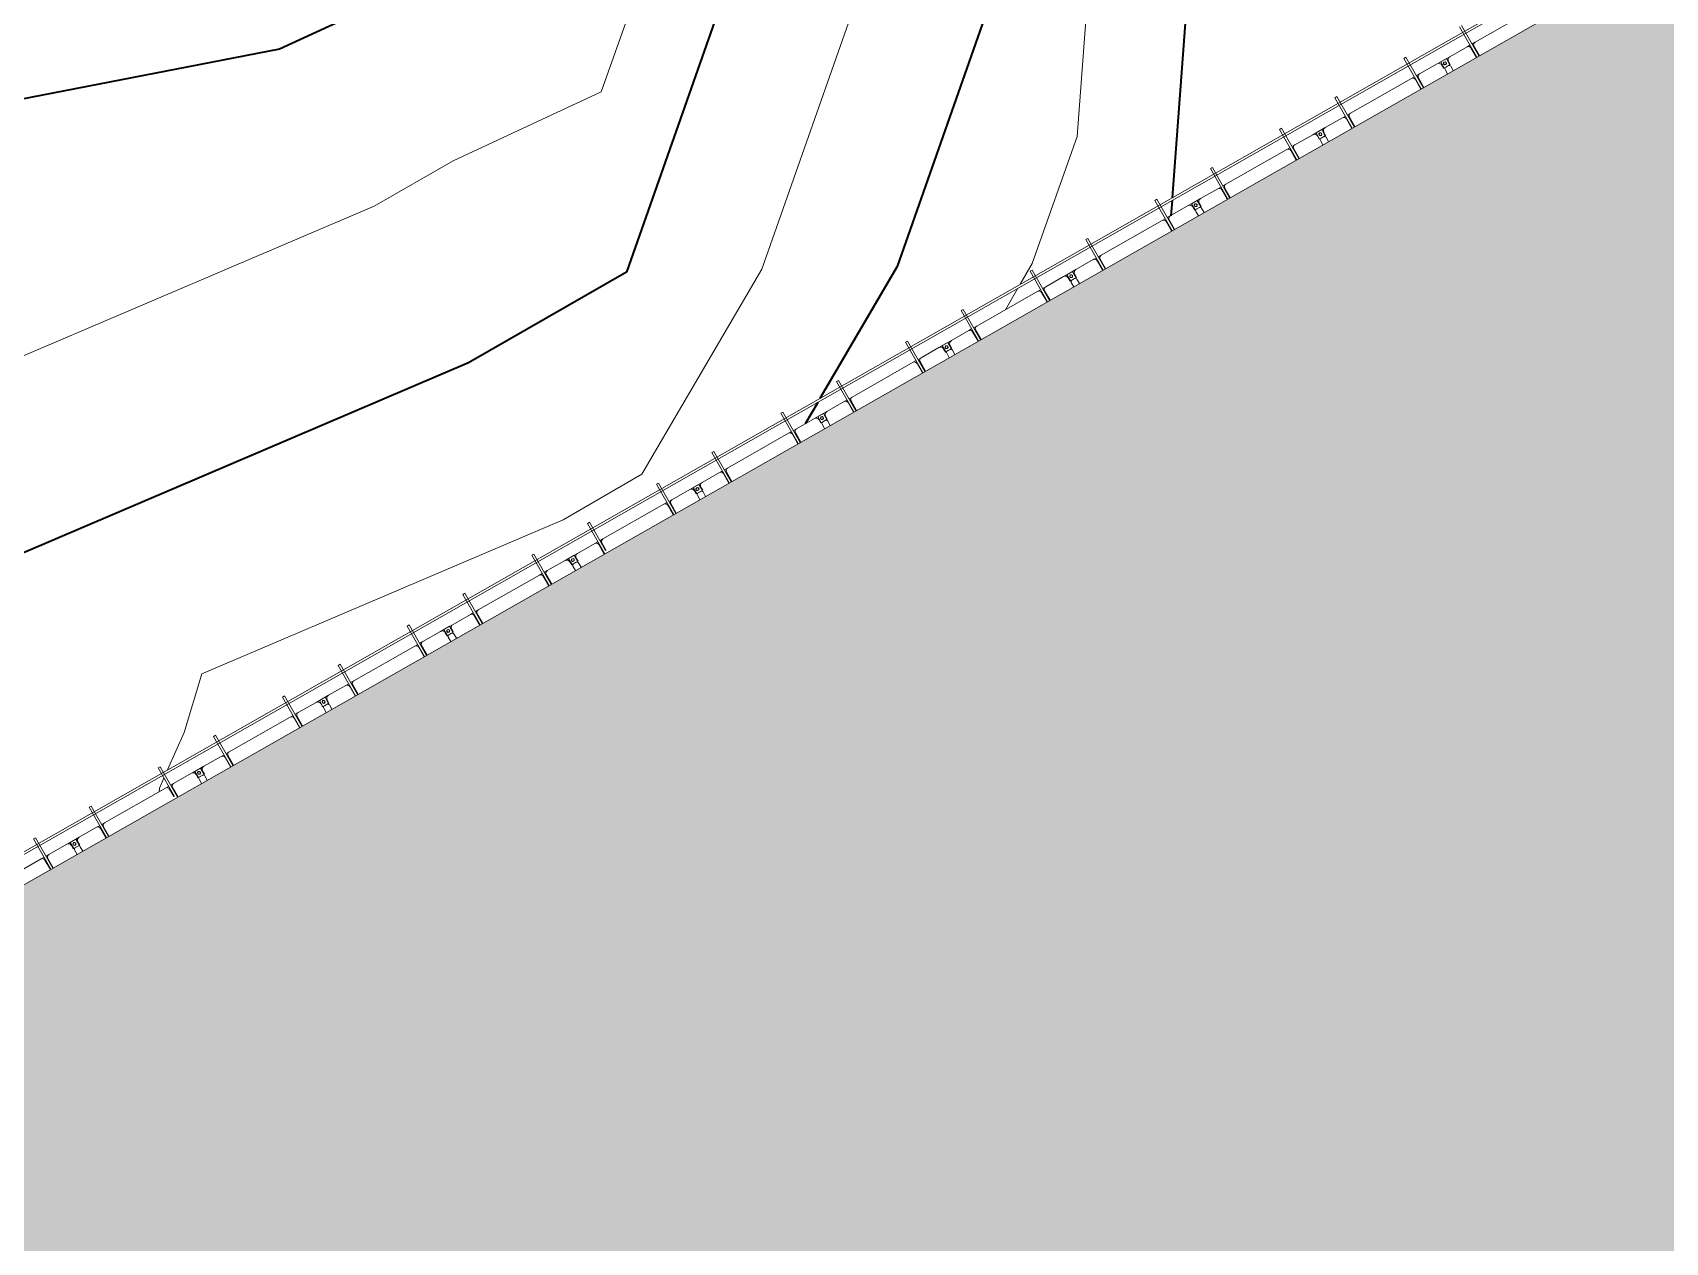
# Model space of a CAD drawing. Header units: millimetres. Extents: x -861324 to 439029, y -308065 to 694685.
# Drawn here: x -220488 to -191906, y -21322 to -145 of the extents above; entities that cross this region are included whole.
import ezdxf

# ---------------------------------------------------------------- set-up
doc = ezdxf.new("R2010")
doc.units = ezdxf.units.MM
for name, color, linetype, lineweight in [('A-DETL-GENF', 92, 'Continuous', 9), ('A-DETL-THIN', 151, 'Continuous', 9), ('A-GENM', 13, 'Continuous', 9), ('C-TOPO-MAJR', 7, 'Continuous', 35), ('C-TOPO-MINR', 7, 'Continuous', 9), ('S-BEAM', 12, 'Continuous', 9)]:
    doc.layers.add(name, color=color, linetype=linetype, lineweight=lineweight)

# ---------------------------------------------------------------- blocks, each defined once
blk = doc.blocks.new('Dai phao do pin - DẢI PHAO ĐỠ PIN-14564-BỐ TRÍ BÈ PIN HỒ BẢN MÒNG')
at = {"layer": 'A-GENM', "color": 7}
for p, q in [((3120, 242), (1890, 242)), ((3120, 242), (3178, 242)), ((3170, 0), (3170, 192)), ((3218, 242), (3280, 242)), ((3230, 192), (3230, 0)), ((3640, 242), (3280, 242)), ((3700, 118), (3700, 182)), ((3792, 118), (3700, 118)), ((3708, 88), (3708, 0)), ((3830, 118), (3738, 118)), ((3822, 0), (3822, 88)), ((3830, 182), (3830, 118)), ((4240, 242), (3890, 242)), ((4240, 242), (4298, 242)), ((4290, 0), (4290, 192)), ((4338, 242), (4400, 242)), ((4350, 192), (4350, 0)), ((5630, 242), (4400, 242)), ((5630, 242), (5688, 242)), ((5680, 40), (5680, 192)), ((5728, 242), (5790, 242)), ((5740, 192), (5740, 6)), ((6150, 242), (5790, 242)), ((6210, 118), (6210, 182)), ((6302, 118), (6210, 118)), ((6218, 88), (6218, 0)), ((6340, 118), (6248, 118)), ((6332, 0), (6332, 88)), ((6340, 182), (6340, 118)), ((6750, 242), (6400, 242)), ((6750, 242), (6808, 242)), ((6800, 0), (6800, 192)), ((6848, 242), (6910, 242)), ((6860, 192), (6860, 0)), ((8140, 242), (6910, 242)), ((8140, 242), (8198, 242)), ((8190, 0), (8190, 192)), ((8238, 242), (8300, 242)), ((8250, 192), (8250, 0)), ((8660, 242), (8300, 242)), ((8720, 118), (8720, 182)), ((8812, 118), (8720, 118)), ((8728, 88), (8728, 0)), ((8850, 118), (8758, 118)), ((8842, 0), (8842, 88)), ((8850, 182), (8850, 118)), ((9260, 242), (8910, 242)), ((9260, 242), (9318, 242)), ((9310, 0), (9310, 192)), ((9358, 242), (9420, 242)), ((9370, 192), (9370, 0)), ((10650, 242), (9420, 242)), ((10650, 242), (10708, 242)), ((10700, 0), (10700, 192)), ((10748, 242), (10810, 242)), ((10760, 192), (10760, 0)), ((11170, 242), (10810, 242)), ((11230, 118), (11230, 182)), ((11322, 118), (11230, 118)), ((11238, 88), (11238, 0)), ((11360, 118), (11268, 118)), ((11352, 0), (11352, 88)), ((11360, 182), (11360, 118)), ((11770, 242), (11420, 242)), ((11770, 242), (11828, 242)), ((11820, 0), (11820, 192)), ((11868, 242), (11930, 242)), ((11880, 192), (11880, 0)), ((13160, 242), (11930, 242)), ((13160, 242), (13218, 242)), ((13210, 0), (13210, 192)), ((13258, 242), (13320, 242)), ((13270, 192), (13270, 0)), ((13680, 242), (13320, 242)), ((13740, 118), (13740, 182)), ((13832, 118), (13740, 118)), ((13748, 88), (13748, 0)), ((13870, 118), (13778, 118)), ((13862, 0), (13862, 88)), ((13870, 182), (13870, 118)), ((14280, 242), (13930, 242)), ((14280, 242), (14338, 242)), ((14330, 0), (14330, 192)), ((14378, 242), (14440, 242)), ((14390, 192), (14390, 38)), ((15670, 242), (14440, 242)), ((15670, 242), (15728, 242)), ((15720, 0), (15720, 192)), ((15768, 242), (15830, 242)), ((15780, 192), (15780, 0)), ((16190, 242), (15830, 242)), ((16250, 118), (16250, 182)), ((16342, 118), (16250, 118)), ((16258, 88), (16258, 0)), ((16380, 118), (16288, 118)), ((16372, 0), (16372, 88)), ((16380, 182), (16380, 118)), ((16790, 242), (16440, 242)), ((16790, 242), (16848, 242)), ((16840, 0), (16840, 192)), ((16888, 242), (16950, 242)), ((16900, 192), (16900, 0)), ((18180, 242), (16950, 242)), ((18180, 242), (18238, 242)), ((18230, 0), (18230, 192)), ((18278, 242), (18340, 242)), ((18290, 192), (18290, 0)), ((18700, 242), (18340, 242)), ((18760, 118), (18760, 182)), ((18852, 118), (18760, 118)), ((18768, 88), (18768, 0)), ((18890, 118), (18798, 118)), ((18882, 0), (18882, 88)), ((18890, 182), (18890, 118)), ((19300, 242), (18950, 242)), ((19300, 242), (19358, 242)), ((19350, 0), (19350, 192)), ((19398, 242), (19460, 242)), ((19410, 192), (19410, 0)), ((20690, 242), (19460, 242)), ((20690, 242), (20748, 242)), ((20740, 0), (20740, 192)), ((20788, 242), (20850, 242)), ((20800, 192), (20800, 0)), ((21210, 242), (20850, 242)), ((21270, 118), (21270, 182)), ((21362, 118), (21270, 118)), ((21278, 88), (21278, 0)), ((21400, 118), (21308, 118)), ((21392, 0), (21392, 88)), ((21400, 182), (21400, 118)), ((21810, 242), (21460, 242)), ((21810, 242), (21868, 242)), ((21860, 0), (21860, 192)), ((21908, 242), (21970, 242)), ((21920, 192), (21920, 0)), ((23200, 242), (21970, 242)), ((23200, 242), (23258, 242)), ((23250, 0), (23250, 192)), ((23298, 242), (23360, 242)), ((23310, 192), (23310, 0)), ((23720, 242), (23360, 242)), ((23780, 118), (23780, 182)), ((23872, 118), (23780, 118)), ((23788, 88), (23788, 0)), ((23910, 118), (23818, 118)), ((23902, 0), (23902, 88)), ((23910, 182), (23910, 118)), ((24320, 242), (23970, 242)), ((24320, 242), (24378, 242)), ((24370, 0), (24370, 192)), ((24418, 242), (24480, 242)), ((24430, 192), (24430, 0)), ((25710, 242), (24480, 242)), ((25710, 242), (25768, 242)), ((25760, 0), (25760, 192)), ((25808, 242), (25870, 242)), ((25820, 192), (25820, 0)), ((26230, 242), (25870, 242)), ((26290, 118), (26290, 182)), ((26382, 118), (26290, 118)), ((26298, 88), (26298, 0)), ((26420, 118), (26328, 118)), ((26412, 0), (26412, 88)), ((26420, 182), (26420, 118)), ((26830, 242), (26480, 242)), ((26830, 242), (26888, 242)), ((26880, 0), (26880, 192)), ((26928, 242), (26990, 242)), ((26940, 192), (26940, 0)), ((28220, 242), (26990, 242)), ((28220, 242), (28278, 242)), ((28270, 0), (28270, 192)), ((28318, 242), (28380, 242)), ((28330, 192), (28330, 0)), ((28740, 242), (28380, 242)), ((28800, 118), (28800, 182)), ((28892, 118), (28800, 118)), ((28808, 88), (28808, 0)), ((28930, 118), (28838, 118)), ((28922, 0), (28922, 88)), ((28930, 182), (28930, 118)), ((29340, 242), (28990, 242)), ((29340, 242), (29398, 242)), ((29390, 0), (29390, 192)), ((29438, 242), (29500, 242)), ((29450, 192), (29450, 0)), ((30730, 242), (29500, 242)), ((30730, 242), (30788, 242)), ((30780, 0), (30780, 192)), ((30828, 242), (30890, 242)), ((30840, 192), (30840, 0)), ((31250, 242), (30890, 242)), ((31310, 118), (31310, 182)), ((31402, 118), (31310, 118)), ((31318, 88), (31318, 0)), ((31440, 118), (31348, 118)), ((31432, 0), (31432, 88)), ((31440, 182), (31440, 118)), ((31850, 242), (31500, 242)), ((31850, 242), (31908, 242)), ((31900, 0), (31900, 192)), ((31948, 242), (32010, 242)), ((31960, 192), (31960, 0)), ((33240, 242), (32010, 242))]:
    blk.add_line(p, q, dxfattribs=at)
at = {"layer": 'A-GENM', "color": 9}
for p, q in [((3120, 242), (3178, 242)), ((3218, 242), (3280, 242)), ((3640, 242), (3822, 242)), ((3822, 242), (3640, 242)), ((3700, 182), (3700, 118)), ((3700, 118), (3700, 182)), ((3700, 182), (3700, 118)), ((3700, 118), (3792, 118)), ((3792, 118), (3700, 118)), ((3700, 118), (3792, 118)), ((3708, 242), (3890, 242)), ((3708, 116), (3708, 242)), ((3708, 242), (3708, 116)), ((3890, 242), (3708, 242)), ((3738, 118), (3830, 118)), ((3830, 118), (3738, 118)), ((3738, 118), (3830, 118)), ((3822, 242), (3822, 116)), ((3822, 116), (3822, 242)), ((3830, 118), (3830, 182)), ((3830, 182), (3830, 118)), ((3830, 118), (3830, 182)), ((4240, 242), (4298, 242)), ((4338, 242), (4400, 242)), ((5630, 242), (5688, 242)), ((5728, 242), (5790, 242)), ((6150, 242), (6332, 242)), ((6332, 242), (6150, 242)), ((6210, 182), (6210, 118)), ((6210, 118), (6210, 182)), ((6210, 182), (6210, 118)), ((6210, 118), (6302, 118)), ((6302, 118), (6210, 118)), ((6210, 118), (6302, 118)), ((6218, 242), (6400, 242)), ((6218, 116), (6218, 242)), ((6218, 242), (6218, 116)), ((6400, 242), (6218, 242)), ((6248, 118), (6340, 118)), ((6340, 118), (6248, 118)), ((6248, 118), (6340, 118)), ((6332, 242), (6332, 116)), ((6332, 116), (6332, 242)), ((6340, 118), (6340, 182)), ((6340, 182), (6340, 118)), ((6340, 118), (6340, 182)), ((6750, 242), (6808, 242)), ((6848, 242), (6910, 242)), ((8140, 242), (8198, 242)), ((8238, 242), (8300, 242)), ((8660, 242), (8842, 242)), ((8842, 242), (8660, 242)), ((8720, 182), (8720, 118)), ((8720, 118), (8720, 182)), ((8720, 182), (8720, 118)), ((8720, 118), (8812, 118)), ((8812, 118), (8720, 118)), ((8720, 118), (8812, 118)), ((8728, 242), (8910, 242)), ((8728, 116), (8728, 242)), ((8728, 242), (8728, 116)), ((8910, 242), (8728, 242)), ((8758, 118), (8850, 118)), ((8850, 118), (8758, 118)), ((8758, 118), (8850, 118)), ((8842, 242), (8842, 116)), ((8842, 116), (8842, 242)), ((8850, 118), (8850, 182)), ((8850, 182), (8850, 118)), ((8850, 118), (8850, 182)), ((9260, 242), (9318, 242)), ((9358, 242), (9420, 242)), ((10650, 242), (10708, 242)), ((10748, 242), (10810, 242)), ((11170, 242), (11352, 242)), ((11352, 242), (11170, 242)), ((11230, 182), (11230, 118)), ((11230, 118), (11230, 182)), ((11230, 182), (11230, 118)), ((11230, 118), (11322, 118)), ((11322, 118), (11230, 118)), ((11230, 118), (11322, 118)), ((11238, 242), (11420, 242)), ((11238, 116), (11238, 242)), ((11238, 242), (11238, 116)), ((11420, 242), (11238, 242)), ((11268, 118), (11360, 118)), ((11360, 118), (11268, 118)), ((11268, 118), (11360, 118)), ((11352, 242), (11352, 116)), ((11352, 116), (11352, 242)), ((11360, 118), (11360, 182)), ((11360, 182), (11360, 118)), ((11360, 118), (11360, 182)), ((11770, 242), (11828, 242)), ((11868, 242), (11930, 242)), ((13160, 242), (13218, 242)), ((13258, 242), (13320, 242)), ((13680, 242), (13862, 242)), ((13862, 242), (13680, 242)), ((13740, 182), (13740, 118)), ((13740, 118), (13740, 182)), ((13740, 182), (13740, 118)), ((13740, 118), (13832, 118)), ((13832, 118), (13740, 118)), ((13740, 118), (13832, 118)), ((13748, 242), (13930, 242)), ((13748, 116), (13748, 242)), ((13748, 242), (13748, 116)), ((13930, 242), (13748, 242)), ((13778, 118), (13870, 118)), ((13870, 118), (13778, 118)), ((13778, 118), (13870, 118)), ((13862, 242), (13862, 116)), ((13862, 116), (13862, 242)), ((13870, 118), (13870, 182)), ((13870, 182), (13870, 118)), ((13870, 118), (13870, 182)), ((14280, 242), (14338, 242)), ((14378, 242), (14440, 242)), ((15670, 242), (15728, 242)), ((15768, 242), (15830, 242)), ((16190, 242), (16372, 242)), ((16372, 242), (16190, 242)), ((16250, 182), (16250, 118)), ((16250, 118), (16250, 182)), ((16250, 182), (16250, 118)), ((16250, 118), (16342, 118)), ((16342, 118), (16250, 118)), ((16250, 118), (16342, 118)), ((16258, 242), (16440, 242)), ((16258, 116), (16258, 242)), ((16258, 242), (16258, 116)), ((16440, 242), (16258, 242)), ((16288, 118), (16380, 118)), ((16380, 118), (16288, 118)), ((16288, 118), (16380, 118)), ((16372, 242), (16372, 116)), ((16372, 116), (16372, 242)), ((16380, 118), (16380, 182)), ((16380, 182), (16380, 118)), ((16380, 118), (16380, 182)), ((16790, 242), (16848, 242)), ((16888, 242), (16950, 242)), ((18180, 242), (18238, 242)), ((18278, 242), (18340, 242)), ((18700, 242), (18882, 242)), ((18882, 242), (18700, 242)), ((18760, 182), (18760, 118)), ((18760, 118), (18760, 182)), ((18760, 182), (18760, 118)), ((18760, 118), (18852, 118)), ((18852, 118), (18760, 118)), ((18760, 118), (18852, 118)), ((18768, 242), (18950, 242)), ((18768, 116), (18768, 242)), ((18768, 242), (18768, 116)), ((18950, 242), (18768, 242)), ((18798, 118), (18890, 118)), ((18890, 118), (18798, 118)), ((18798, 118), (18890, 118)), ((18882, 242), (18882, 116)), ((18882, 116), (18882, 242)), ((18890, 118), (18890, 182)), ((18890, 182), (18890, 118)), ((18890, 118), (18890, 182)), ((19300, 242), (19358, 242)), ((19398, 242), (19460, 242)), ((20690, 242), (20748, 242)), ((20788, 242), (20850, 242)), ((21210, 242), (21392, 242)), ((21392, 242), (21210, 242)), ((21270, 182), (21270, 118)), ((21270, 118), (21270, 182)), ((21270, 182), (21270, 118)), ((21270, 118), (21362, 118)), ((21362, 118), (21270, 118)), ((21270, 118), (21362, 118)), ((21278, 242), (21460, 242)), ((21278, 116), (21278, 242)), ((21278, 242), (21278, 116)), ((21460, 242), (21278, 242)), ((21308, 118), (21400, 118)), ((21400, 118), (21308, 118)), ((21308, 118), (21400, 118)), ((21392, 242), (21392, 116)), ((21392, 116), (21392, 242)), ((21400, 118), (21400, 182)), ((21400, 182), (21400, 118)), ((21400, 118), (21400, 182)), ((21810, 242), (21868, 242)), ((21908, 242), (21970, 242)), ((23200, 242), (23258, 242)), ((23298, 242), (23360, 242)), ((23720, 242), (23902, 242)), ((23902, 242), (23720, 242)), ((23780, 182), (23780, 118)), ((23780, 118), (23780, 182)), ((23780, 182), (23780, 118)), ((23780, 118), (23872, 118)), ((23872, 118), (23780, 118)), ((23780, 118), (23872, 118)), ((23788, 242), (23970, 242)), ((23788, 116), (23788, 242)), ((23788, 242), (23788, 116)), ((23970, 242), (23788, 242)), ((23818, 118), (23910, 118)), ((23910, 118), (23818, 118)), ((23818, 118), (23910, 118)), ((23902, 242), (23902, 116)), ((23902, 116), (23902, 242)), ((23910, 118), (23910, 182)), ((23910, 182), (23910, 118)), ((23910, 118), (23910, 182)), ((24320, 242), (24378, 242)), ((24418, 242), (24480, 242)), ((25710, 242), (25768, 242)), ((25808, 242), (25870, 242)), ((26230, 242), (26412, 242)), ((26412, 242), (26230, 242)), ((26290, 182), (26290, 118)), ((26290, 118), (26290, 182)), ((26290, 182), (26290, 118)), ((26290, 118), (26382, 118)), ((26382, 118), (26290, 118)), ((26290, 118), (26382, 118)), ((26298, 242), (26480, 242)), ((26298, 116), (26298, 242)), ((26298, 242), (26298, 116)), ((26480, 242), (26298, 242)), ((26328, 118), (26420, 118)), ((26420, 118), (26328, 118)), ((26328, 118), (26420, 118)), ((26412, 242), (26412, 116)), ((26412, 116), (26412, 242)), ((26420, 118), (26420, 182)), ((26420, 182), (26420, 118)), ((26420, 118), (26420, 182)), ((26830, 242), (26888, 242)), ((26928, 242), (26990, 242)), ((28220, 242), (28278, 242)), ((28318, 242), (28380, 242)), ((28740, 242), (28922, 242)), ((28922, 242), (28740, 242)), ((28800, 182), (28800, 118)), ((28800, 118), (28800, 182)), ((28800, 182), (28800, 118)), ((28800, 118), (28892, 118)), ((28892, 118), (28800, 118)), ((28800, 118), (28892, 118)), ((28808, 242), (28990, 242)), ((28808, 116), (28808, 242)), ((28808, 242), (28808, 116)), ((28990, 242), (28808, 242)), ((28838, 118), (28930, 118)), ((28930, 118), (28838, 118)), ((28838, 118), (28930, 118)), ((28922, 242), (28922, 116)), ((28922, 116), (28922, 242)), ((28930, 118), (28930, 182)), ((28930, 182), (28930, 118)), ((28930, 118), (28930, 182)), ((29340, 242), (29398, 242)), ((29438, 242), (29500, 242)), ((30730, 242), (30788, 242)), ((30828, 242), (30890, 242)), ((31250, 242), (31432, 242)), ((31432, 242), (31250, 242)), ((31310, 182), (31310, 118)), ((31310, 118), (31310, 182)), ((31310, 182), (31310, 118)), ((31310, 118), (31402, 118)), ((31402, 118), (31310, 118)), ((31310, 118), (31402, 118)), ((31318, 242), (31500, 242)), ((31318, 116), (31318, 242)), ((31318, 242), (31318, 116)), ((31500, 242), (31318, 242)), ((31348, 118), (31440, 118)), ((31440, 118), (31348, 118)), ((31348, 118), (31440, 118)), ((31432, 242), (31432, 116)), ((31432, 116), (31432, 242)), ((31440, 118), (31440, 182)), ((31440, 182), (31440, 118)), ((31440, 118), (31440, 182)), ((31850, 242), (31908, 242)), ((31948, 242), (32010, 242))]:
    blk.add_line(p, q, dxfattribs=at)
at = {"layer": 'A-GENM', "color": 7}
for centre, radius, start, end in [((3120, 192), 50, 360, 90), ((3120, 192), 50, 30, 90), ((3280, 192), 50, 90, 180), ((3280, 192), 50, 120, 180), ((3640, 182), 60, 360, 90), ((3738, 88), 30, 90, 180), ((3792, 88), 30, 360, 90), ((3890, 182), 60, 90, 180), ((4240, 192), 50, 360, 90), ((4240, 192), 50, 30, 90), ((4400, 192), 50, 90, 180), ((4400, 192), 50, 120, 180), ((5630, 192), 50, 360, 90), ((5630, 192), 50, 30, 90), ((5790, 192), 50, 90, 180), ((5790, 192), 50, 120, 180), ((6150, 182), 60, 360, 90), ((6248, 88), 30, 90, 180), ((6302, 88), 30, 360, 90), ((6400, 182), 60, 90, 180), ((6750, 192), 50, 360, 90), ((6750, 192), 50, 30, 90), ((6910, 192), 50, 90, 180), ((6910, 192), 50, 120, 180), ((8140, 192), 50, 360, 90), ((8140, 192), 50, 30, 90), ((8300, 192), 50, 90, 180), ((8300, 192), 50, 120, 180), ((8660, 182), 60, 360, 90), ((8758, 88), 30, 90, 180), ((8812, 88), 30, 360, 90), ((8910, 182), 60, 90, 180), ((9260, 192), 50, 360, 90), ((9260, 192), 50, 30, 90), ((9420, 192), 50, 90, 180), ((9420, 192), 50, 120, 180), ((10650, 192), 50, 360, 90), ((10650, 192), 50, 30, 90), ((10810, 192), 50, 90, 180), ((10810, 192), 50, 120, 180), ((11170, 182), 60, 360, 90), ((11268, 88), 30, 90, 180), ((11322, 88), 30, 360, 90), ((11420, 182), 60, 90, 180), ((11770, 192), 50, 360, 90), ((11770, 192), 50, 30, 90), ((11930, 192), 50, 90, 180), ((11930, 192), 50, 120, 180), ((13160, 192), 50, 360, 90), ((13160, 192), 50, 30, 90), ((13320, 192), 50, 90, 180), ((13320, 192), 50, 120, 180), ((13680, 182), 60, 360, 90), ((13778, 88), 30, 90, 180), ((13832, 88), 30, 360, 90), ((13930, 182), 60, 90, 180), ((14280, 192), 50, 360, 90), ((14280, 192), 50, 30, 90), ((14440, 192), 50, 90, 180), ((14440, 192), 50, 120, 180), ((15670, 192), 50, 360, 90), ((15670, 192), 50, 30, 90), ((15830, 192), 50, 90, 180), ((15830, 192), 50, 120, 180), ((16190, 182), 60, 360, 90), ((16288, 88), 30, 90, 180), ((16342, 88), 30, 360, 90), ((16440, 182), 60, 90, 180), ((16790, 192), 50, 360, 90), ((16790, 192), 50, 30, 90), ((16950, 192), 50, 90, 180), ((16950, 192), 50, 120, 180), ((18180, 192), 50, 360, 90), ((18180, 192), 50, 30, 90), ((18340, 192), 50, 90, 180), ((18340, 192), 50, 120, 180), ((18700, 182), 60, 360, 90), ((18798, 88), 30, 90, 180), ((18852, 88), 30, 360, 90), ((18950, 182), 60, 90, 180), ((19300, 192), 50, 360, 90), ((19300, 192), 50, 30, 90), ((19460, 192), 50, 90, 180), ((19460, 192), 50, 120, 180), ((20690, 192), 50, 360, 90), ((20690, 192), 50, 30, 90), ((20850, 192), 50, 90, 180), ((20850, 192), 50, 120, 180), ((21210, 182), 60, 360, 90), ((21308, 88), 30, 90, 180), ((21362, 88), 30, 360, 90), ((21460, 182), 60, 90, 180), ((21810, 192), 50, 360, 90), ((21810, 192), 50, 30, 90), ((21970, 192), 50, 90, 180), ((21970, 192), 50, 120, 180), ((23200, 192), 50, 360, 90), ((23200, 192), 50, 30, 90), ((23360, 192), 50, 90, 180), ((23360, 192), 50, 120, 180), ((23720, 182), 60, 360, 90), ((23818, 88), 30, 90, 180), ((23872, 88), 30, 360, 90), ((23970, 182), 60, 90, 180), ((24320, 192), 50, 360, 90), ((24320, 192), 50, 30, 90), ((24480, 192), 50, 90, 180), ((24480, 192), 50, 120, 180), ((25710, 192), 50, 360, 90), ((25710, 192), 50, 30, 90), ((25870, 192), 50, 90, 180), ((25870, 192), 50, 120, 180), ((26230, 182), 60, 360, 90), ((26328, 88), 30, 90, 180), ((26382, 88), 30, 360, 90), ((26480, 182), 60, 90, 180), ((26830, 192), 50, 360, 90), ((26830, 192), 50, 30, 90), ((26990, 192), 50, 90, 180), ((26990, 192), 50, 120, 180), ((28220, 192), 50, 360, 90), ((28220, 192), 50, 30, 90), ((28380, 192), 50, 90, 180), ((28380, 192), 50, 120, 180), ((28740, 182), 60, 360, 90), ((28838, 88), 30, 90, 180), ((28892, 88), 30, 360, 90), ((28990, 182), 60, 90, 180), ((29340, 192), 50, 360, 90), ((29340, 192), 50, 30, 90), ((29500, 192), 50, 90, 180), ((29500, 192), 50, 120, 180), ((30730, 192), 50, 360, 90), ((30730, 192), 50, 30, 90), ((30890, 192), 50, 90, 180), ((30890, 192), 50, 120, 180), ((31250, 182), 60, 360, 90), ((31348, 88), 30, 90, 180), ((31402, 88), 30, 360, 90), ((31500, 182), 60, 90, 180), ((31850, 192), 50, 360, 90), ((31850, 192), 50, 30, 90), ((32010, 192), 50, 90, 180), ((32010, 192), 50, 120, 180)]:
    blk.add_arc(centre, radius, start, end, dxfattribs=at)
at = {"layer": 'A-GENM', "color": 9}
for centre, radius, start, end in [((3640, 182), 60, 0, 90), ((3640, 182), 60, 360, 90), ((3640, 182), 60, 0, 90), ((3759, 183), 25, 0, 180), ((3759, 183), 25, 360, 180), ((3759, 183), 25, 180, 0), ((3759, 183), 25, 180, 360), ((3761, 183), 25, 0, 180), ((3761, 183), 25, 0, 180), ((3761, 183), 25, 180, 0), ((3761, 183), 25, 180, 360), ((3890, 182), 60, 90, 180), ((3890, 182), 60, 90, 180), ((3890, 182), 60, 90, 180), ((6150, 182), 60, 0, 90), ((6150, 182), 60, 360, 90), ((6150, 182), 60, 360, 90), ((6269, 183), 25, 0, 180), ((6269, 183), 25, 360, 180), ((6269, 183), 25, 180, 0), ((6269, 183), 25, 180, 360), ((6271, 183), 25, 0, 180), ((6271, 183), 25, 0, 180), ((6271, 183), 25, 180, 0), ((6271, 183), 25, 180, 360), ((6400, 182), 60, 90, 180), ((6400, 182), 60, 90, 180), ((6400, 182), 60, 90, 180), ((8660, 182), 60, 0, 90), ((8660, 182), 60, 360, 90), ((8660, 182), 60, 360, 90), ((8779, 183), 25, 0, 180), ((8779, 183), 25, 360, 180), ((8779, 183), 25, 180, 0), ((8779, 183), 25, 180, 360), ((8781, 183), 25, 0, 180), ((8781, 183), 25, 0, 180), ((8781, 183), 25, 180, 0), ((8781, 183), 25, 180, 360), ((8910, 182), 60, 90, 180), ((8910, 182), 60, 90, 180), ((8910, 182), 60, 90, 180), ((11170, 182), 60, 0, 90), ((11170, 182), 60, 360, 90), ((11170, 182), 60, 360, 90), ((11289, 183), 25, 0, 180), ((11289, 183), 25, 360, 180), ((11289, 183), 25, 180, 0), ((11289, 183), 25, 180, 360), ((11291, 183), 25, 0, 180), ((11291, 183), 25, 0, 180), ((11291, 183), 25, 180, 0), ((11291, 183), 25, 180, 360), ((11420, 182), 60, 90, 180), ((11420, 182), 60, 90, 180), ((11420, 182), 60, 90, 180), ((13680, 182), 60, 0, 90), ((13680, 182), 60, 360, 90), ((13680, 182), 60, 360, 90), ((13799, 183), 25, 0, 180), ((13799, 183), 25, 360, 180), ((13799, 183), 25, 180, 0), ((13799, 183), 25, 180, 360), ((13801, 183), 25, 0, 180), ((13801, 183), 25, 0, 180), ((13801, 183), 25, 180, 0), ((13801, 183), 25, 180, 360), ((13930, 182), 60, 90, 180), ((13930, 182), 60, 90, 180), ((13930, 182), 60, 90, 180), ((16190, 182), 60, 0, 90), ((16190, 182), 60, 360, 90), ((16190, 182), 60, 360, 90), ((16309, 183), 25, 0, 180), ((16309, 183), 25, 360, 180), ((16309, 183), 25, 180, 0), ((16309, 183), 25, 180, 360), ((16311, 183), 25, 0, 180), ((16311, 183), 25, 0, 180), ((16311, 183), 25, 180, 0), ((16311, 183), 25, 180, 360), ((16440, 182), 60, 90, 180), ((16440, 182), 60, 90, 180), ((16440, 182), 60, 90, 180), ((18700, 182), 60, 0, 90), ((18700, 182), 60, 360, 90), ((18700, 182), 60, 0, 90), ((18819, 183), 25, 0, 180), ((18819, 183), 25, 360, 180), ((18819, 183), 25, 180, 0), ((18819, 183), 25, 180, 360), ((18821, 183), 25, 0, 180), ((18821, 183), 25, 0, 180), ((18821, 183), 25, 180, 0), ((18821, 183), 25, 180, 360), ((18950, 182), 60, 90, 180), ((18950, 182), 60, 90, 180), ((18950, 182), 60, 90, 180), ((21210, 182), 60, 0, 90), ((21210, 182), 60, 360, 90), ((21210, 182), 60, 0, 90), ((21329, 183), 25, 0, 180), ((21329, 183), 25, 360, 180), ((21329, 183), 25, 180, 0), ((21329, 183), 25, 180, 360), ((21331, 183), 25, 0, 180), ((21331, 183), 25, 0, 180), ((21331, 183), 25, 180, 0), ((21331, 183), 25, 180, 360), ((21460, 182), 60, 90, 180), ((21460, 182), 60, 90, 180), ((21460, 182), 60, 90, 180), ((23720, 182), 60, 0, 90), ((23720, 182), 60, 360, 90), ((23720, 182), 60, 0, 90), ((23839, 183), 25, 0, 180), ((23839, 183), 25, 360, 180), ((23839, 183), 25, 180, 0), ((23839, 183), 25, 180, 360), ((23841, 183), 25, 0, 180), ((23841, 183), 25, 0, 180), ((23841, 183), 25, 180, 0), ((23841, 183), 25, 180, 360), ((23970, 182), 60, 90, 180), ((23970, 182), 60, 90, 180), ((23970, 182), 60, 90, 180), ((26230, 182), 60, 0, 90), ((26230, 182), 60, 360, 90), ((26230, 182), 60, 0, 90), ((26349, 183), 25, 0, 180), ((26349, 183), 25, 0, 180), ((26349, 183), 25, 180, 0), ((26349, 183), 25, 180, 360), ((26351, 183), 25, 0, 180), ((26351, 183), 25, 0, 180), ((26351, 183), 25, 180, 0), ((26351, 183), 25, 180, 360), ((26480, 182), 60, 90, 180), ((26480, 182), 60, 90, 180), ((26480, 182), 60, 90, 180), ((28740, 182), 60, 0, 90), ((28740, 182), 60, 360, 90), ((28740, 182), 60, 0, 90), ((28859, 183), 25, 0, 180), ((28859, 183), 25, 360, 180), ((28859, 183), 25, 180, 0), ((28859, 183), 25, 180, 360), ((28861, 183), 25, 0, 180), ((28861, 183), 25, 0, 180), ((28861, 183), 25, 180, 0), ((28861, 183), 25, 180, 360), ((28990, 182), 60, 90, 180), ((28990, 182), 60, 90, 180), ((28990, 182), 60, 90, 180), ((31250, 182), 60, 0, 90), ((31250, 182), 60, 360, 90), ((31250, 182), 60, 0, 90), ((31369, 183), 25, 0, 180), ((31369, 183), 25, 360, 180), ((31369, 183), 25, 180, 0), ((31369, 183), 25, 180, 360), ((31371, 183), 25, 0, 180), ((31371, 183), 25, 0, 180), ((31371, 183), 25, 180, 0), ((31371, 183), 25, 180, 360), ((31500, 182), 60, 90, 180), ((31500, 182), 60, 90, 180), ((31500, 182), 60, 90, 180)]:
    blk.add_arc(centre, radius, start, end, dxfattribs=at)
blk = doc.blocks.new('Dầm C52 - Dầm C52-18923-BỐ TRÍ BÈ PIN HỒ BẢN MÒNG')
at = {"layer": 'S-BEAM', "color": 7}
for p, q in [((51944, 20), (52556, 20)), ((52556, -20), (51944, -20))]:
    blk.add_line(p, q, dxfattribs=at)
blk = doc.blocks.new('Dầm C52 - Dầm C52-V143-BỐ TRÍ BÈ PIN HỒ BẢN MÒNG')
at = {"layer": 'S-BEAM', "color": 7}
for p, q in [((51944, 20), (52556, 20)), ((52556, 20), (52556, -20)), ((52556, -20), (51944, -20))]:
    blk.add_line(p, q, dxfattribs=at)
blk = doc.blocks.new('Dầm C52 - Dầm C52-V144-BỐ TRÍ BÈ PIN HỒ BẢN MÒNG')
at = {"layer": 'S-BEAM', "color": 7}
for p, q in [((51944, 20), (52556, 20)), ((52556, 20), (52556, -20)), ((52556, -20), (51944, -20))]:
    blk.add_line(p, q, dxfattribs=at)
blk = doc.blocks.new('Dầm C52 - Dầm C52-V145-BỐ TRÍ BÈ PIN HỒ BẢN MÒNG')
at = {"layer": 'S-BEAM', "color": 7}
for p, q in [((51944, 20), (52556, 20)), ((52556, 20), (52556, -20)), ((52556, -20), (51944, -20))]:
    blk.add_line(p, q, dxfattribs=at)
blk = doc.blocks.new('Dầm C52 - Dầm C52-V146-BỐ TRÍ BÈ PIN HỒ BẢN MÒNG')
at = {"layer": 'S-BEAM', "color": 7}
for p, q in [((51944, 20), (52556, 20)), ((52556, 20), (52556, -20)), ((52556, -20), (51944, -20))]:
    blk.add_line(p, q, dxfattribs=at)
blk = doc.blocks.new('Dầm C52 - Dầm C52-V147-BỐ TRÍ BÈ PIN HỒ BẢN MÒNG')
at = {"layer": 'S-BEAM', "color": 7}
for p, q in [((51944, 20), (52556, 20)), ((52556, 20), (52556, -20)), ((52556, -20), (51944, -20))]:
    blk.add_line(p, q, dxfattribs=at)
blk = doc.blocks.new('Dầm C52 - Dầm C52-V148-BỐ TRÍ BÈ PIN HỒ BẢN MÒNG')
at = {"layer": 'S-BEAM', "color": 7}
for p, q in [((51944, 20), (52556, 20)), ((52556, 20), (52556, -20)), ((52556, -20), (51944, -20))]:
    blk.add_line(p, q, dxfattribs=at)
blk = doc.blocks.new('Dầm C52 - Dầm C52-V149-BỐ TRÍ BÈ PIN HỒ BẢN MÒNG')
at = {"layer": 'S-BEAM', "color": 7}
for p, q in [((51944, 20), (52556, 20)), ((52556, 20), (52556, -20)), ((52556, -20), (51944, -20))]:
    blk.add_line(p, q, dxfattribs=at)
blk = doc.blocks.new('Dầm C52 - Dầm C52-V150-BỐ TRÍ BÈ PIN HỒ BẢN MÒNG')
at = {"layer": 'S-BEAM', "color": 7}
for p, q in [((51944, 20), (52556, 20)), ((52556, 20), (52556, -20)), ((52556, -20), (51944, -20))]:
    blk.add_line(p, q, dxfattribs=at)
blk = doc.blocks.new('Dầm C52 - Dầm C52-V151-BỐ TRÍ BÈ PIN HỒ BẢN MÒNG')
at = {"layer": 'S-BEAM', "color": 7}
for p, q in [((51944, 20), (52556, 20)), ((52556, 20), (52556, -20)), ((52556, -20), (51944, -20))]:
    blk.add_line(p, q, dxfattribs=at)
blk = doc.blocks.new('Dầm C52 - Dầm C52-V152-BỐ TRÍ BÈ PIN HỒ BẢN MÒNG')
at = {"layer": 'S-BEAM', "color": 7}
for p, q in [((51944, 20), (52556, 20)), ((52556, 20), (52556, -20)), ((52556, -20), (51944, -20))]:
    blk.add_line(p, q, dxfattribs=at)
blk = doc.blocks.new('Dầm C52 - Dầm C52-V153-BỐ TRÍ BÈ PIN HỒ BẢN MÒNG')
at = {"layer": 'S-BEAM', "color": 7}
for p, q in [((51944, 20), (52556, 20)), ((52556, 20), (52556, -20)), ((52556, -20), (51944, -20))]:
    blk.add_line(p, q, dxfattribs=at)
blk = doc.blocks.new('Dầm C52 - Dầm C52-V154-BỐ TRÍ BÈ PIN HỒ BẢN MÒNG')
at = {"layer": 'S-BEAM', "color": 7}
for p, q in [((51944, 20), (52556, 20)), ((52556, 20), (52556, -20)), ((52556, -20), (51944, -20))]:
    blk.add_line(p, q, dxfattribs=at)
blk = doc.blocks.new('Dầm C52 - Dầm C52-V155-BỐ TRÍ BÈ PIN HỒ BẢN MÒNG')
at = {"layer": 'S-BEAM', "color": 7}
for p, q in [((51944, 20), (52556, 20)), ((52556, 20), (52556, -20)), ((52556, -20), (51989, -20))]:
    blk.add_line(p, q, dxfattribs=at)
blk = doc.blocks.new('Dầm C52 - Dầm C52-V156-BỐ TRÍ BÈ PIN HỒ BẢN MÒNG')
at = {"layer": 'S-BEAM', "color": 7}
for p, q in [((51944, 20), (52556, 20)), ((52556, 20), (52556, -20)), ((52556, -20), (51944, -20))]:
    blk.add_line(p, q, dxfattribs=at)
blk = doc.blocks.new('Dầm C52 - Dầm C52-V157-BỐ TRÍ BÈ PIN HỒ BẢN MÒNG')
at = {"layer": 'S-BEAM', "color": 7}
for p, q in [((51944, 20), (52556, 20)), ((52556, 20), (52556, -20)), ((52556, -20), (51944, -20))]:
    blk.add_line(p, q, dxfattribs=at)
blk = doc.blocks.new('Dầm C52 - Dầm C52-V158-BỐ TRÍ BÈ PIN HỒ BẢN MÒNG')
at = {"layer": 'S-BEAM', "color": 7}
for p, q in [((51944, 20), (52556, 20)), ((52556, 20), (52556, -20)), ((52556, -20), (51944, -20))]:
    blk.add_line(p, q, dxfattribs=at)
blk = doc.blocks.new('Dầm C52 - Dầm C52-V159-BỐ TRÍ BÈ PIN HỒ BẢN MÒNG')
at = {"layer": 'S-BEAM', "color": 7}
for p, q in [((51944, 20), (52556, 20)), ((52556, 20), (52556, -20)), ((52556, -20), (51944, -20))]:
    blk.add_line(p, q, dxfattribs=at)
blk = doc.blocks.new('Dầm C52 - Dầm C52-V160-BỐ TRÍ BÈ PIN HỒ BẢN MÒNG')
at = {"layer": 'S-BEAM', "color": 7}
for p, q in [((51944, 20), (52556, 20)), ((52556, 20), (52556, -20)), ((52556, -20), (51944, -20))]:
    blk.add_line(p, q, dxfattribs=at)
blk = doc.blocks.new('Dầm C52 - Dầm C52-V161-BỐ TRÍ BÈ PIN HỒ BẢN MÒNG')
at = {"layer": 'S-BEAM', "color": 7}
for p, q in [((51944, 20), (52556, 20)), ((52556, 20), (52556, -20)), ((52556, -20), (51944, -20))]:
    blk.add_line(p, q, dxfattribs=at)
blk = doc.blocks.new('Dầm C52 - Dầm C52-V162-BỐ TRÍ BÈ PIN HỒ BẢN MÒNG')
at = {"layer": 'S-BEAM', "color": 7}
for p, q in [((51944, 20), (52556, 20)), ((52556, 20), (52556, -20)), ((52556, -20), (51944, -20))]:
    blk.add_line(p, q, dxfattribs=at)
blk = doc.blocks.new('Dầm C52 - Dầm C52-V163-BỐ TRÍ BÈ PIN HỒ BẢN MÒNG')
at = {"layer": 'S-BEAM', "color": 7}
for p, q in [((51944, 20), (52556, 20)), ((52556, 20), (52556, -20)), ((52556, -20), (51944, -20))]:
    blk.add_line(p, q, dxfattribs=at)
blk = doc.blocks.new('Dầm C52 - Dầm C52-V164-BỐ TRÍ BÈ PIN HỒ BẢN MÒNG')
at = {"layer": 'S-BEAM', "color": 7}
for p, q in [((51979, 20), (52556, 20)), ((52556, 20), (52556, -20)), ((52556, -20), (51956, -20))]:
    blk.add_line(p, q, dxfattribs=at)
blk = doc.blocks.new('Dầm C52 - Dầm C52-V166-BỐ TRÍ BÈ PIN HỒ BẢN MÒNG')
at = {"layer": 'S-BEAM', "color": 7}
for p, q in [((51944, 20), (52556, 20)), ((52556, 20), (52556, -20)), ((52556, -20), (51944, -20))]:
    blk.add_line(p, q, dxfattribs=at)
blk = doc.blocks.new('Dầm C52 - Hộp 40x60-V171-BỐ TRÍ BÈ PIN HỒ BẢN MÒNG')
at = {"layer": 'S-BEAM', "color": 7}
for p, q in [((18129, 20), (55982, 20)), ((55982, -20), (18129, -20))]:
    blk.add_line(p, q, dxfattribs=at)
blk = doc.blocks.new('HOBANMONG_BEPIN 5_rvt-1-BỐ TRÍ BÈ PIN HỒ BẢN MÒNG')
at = {"layer": 'A-GENM', "lineweight": 9, "rotation": 29.66201240262666}
blk.add_blockref('Dai phao do pin - DẢI PHAO ĐỠ PIN-14564-BỐ TRÍ BÈ PIN HỒ BẢN MÒNG', (-222933, -16365), dxfattribs=at)
at = {"layer": 'S-BEAM', "lineweight": 9}
for name, p, rotation in [('Dầm C52 - Hộp 40x60-V171-BỐ TRÍ BÈ PIN HỒ BẢN MÒNG', (-176871, 10420), 209.6620124026261), ('Dầm C52 - Dầm C52-18923-BỐ TRÍ BÈ PIN HỒ BẢN MÒNG', (-169482, -45701), 119.6620124026264), ('Dầm C52 - Dầm C52-V144-BỐ TRÍ BÈ PIN HỒ BẢN MÒNG', (-170455, -46255), 119.6620124026264), ('Dầm C52 - Dầm C52-V143-BỐ TRÍ BÈ PIN HỒ BẢN MÒNG', (-171663, -46943), 119.6620124026264), ('Dầm C52 - Dầm C52-V146-BỐ TRÍ BÈ PIN HỒ BẢN MÒNG', (-172636, -47498), 119.6620124026264), ('Dầm C52 - Dầm C52-V145-BỐ TRÍ BÈ PIN HỒ BẢN MÒNG', (-173844, -48185), 119.6620124026264), ('Dầm C52 - Dầm C52-V148-BỐ TRÍ BÈ PIN HỒ BẢN MÒNG', (-174818, -48740), 119.6620124026264), ('Dầm C52 - Dầm C52-V147-BỐ TRÍ BÈ PIN HỒ BẢN MÒNG', (-176025, -49428), 119.6620124026264), ('Dầm C52 - Dầm C52-V150-BỐ TRÍ BÈ PIN HỒ BẢN MÒNG', (-176999, -49982), 119.6620124026264), ('Dầm C52 - Dầm C52-V149-BỐ TRÍ BÈ PIN HỒ BẢN MÒNG', (-178206, -50670), 119.6620124026264), ('Dầm C52 - Dầm C52-V152-BỐ TRÍ BÈ PIN HỒ BẢN MÒNG', (-179180, -51224), 119.6620124026264), ('Dầm C52 - Dầm C52-V151-BỐ TRÍ BÈ PIN HỒ BẢN MÒNG', (-180388, -51912), 119.6620124026264), ('Dầm C52 - Dầm C52-V154-BỐ TRÍ BÈ PIN HỒ BẢN MÒNG', (-181361, -52466), 119.6620124026264), ('Dầm C52 - Dầm C52-V153-BỐ TRÍ BÈ PIN HỒ BẢN MÒNG', (-182569, -53154), 119.6620124026264), ('Dầm C52 - Dầm C52-V156-BỐ TRÍ BÈ PIN HỒ BẢN MÒNG', (-183542, -53708), 119.6620124026264), ('Dầm C52 - Dầm C52-V155-BỐ TRÍ BÈ PIN HỒ BẢN MÒNG', (-184750, -54396), 119.6620124026264), ('Dầm C52 - Dầm C52-V158-BỐ TRÍ BÈ PIN HỒ BẢN MÒNG', (-185723, -54951), 119.6620124026264), ('Dầm C52 - Dầm C52-V157-BỐ TRÍ BÈ PIN HỒ BẢN MÒNG', (-186931, -55638), 119.6620124026264), ('Dầm C52 - Dầm C52-V160-BỐ TRÍ BÈ PIN HỒ BẢN MÒNG', (-187904, -56193), 119.6620124026264), ('Dầm C52 - Dầm C52-V159-BỐ TRÍ BÈ PIN HỒ BẢN MÒNG', (-189112, -56881), 119.6620124026264), ('Dầm C52 - Dầm C52-V162-BỐ TRÍ BÈ PIN HỒ BẢN MÒNG', (-190085, -57435), 119.6620124026264), ('Dầm C52 - Dầm C52-V161-BỐ TRÍ BÈ PIN HỒ BẢN MÒNG', (-191293, -58123), 119.6620124026264), ('Dầm C52 - Dầm C52-V164-BỐ TRÍ BÈ PIN HỒ BẢN MÒNG', (-192266, -58677), 119.6620124026264), ('Dầm C52 - Dầm C52-V163-BỐ TRÍ BÈ PIN HỒ BẢN MÒNG', (-193474, -59365), 119.6620124026264), ('Dầm C52 - Dầm C52-V166-BỐ TRÍ BÈ PIN HỒ BẢN MÒNG', (-194447, -59919), 119.6620124026264)]:
    blk.add_blockref(name, p, dxfattribs=dict(at, rotation=rotation))

msp = doc.modelspace()

# ---------------------------------------------------------------- hatches: boundary and pattern name
at = {"layer": 'A-DETL-GENF'}
msp.add_hatch(color=8, dxfattribs=at).paths.add_polyline_path([(-173162, -107703), (-77660, -53314), (-150902, 75292), (-214161, 39265), (-192387, 1031), (-224629, -17331), (-174040, -106161)])

# ---------------------------------------------------------------- linework, layer by layer
at = {"layer": 'A-DETL-THIN'}
msp.add_line((-192387, 1031), (-224629, -17331), dxfattribs=at)
at = {"layer": 'C-TOPO-MAJR'}
for p, q in [((-206959, 4572), (-210092, -4336)), ((-200081, 3080), (-200538, -3035)), ((-210973, 1969), (-216164, -437)), ((-203790, 216), (-205356, -4238)), ((-216164, -437), (-225857, -2316)), ((-200541, -3083), (-200561, -3350)), ((-205356, -4238), (-206705, -6548)), ((-210092, -4336), (-212856, -5928)), ((-212856, -5928), (-225500, -11319)), ((-206745, -6617), (-206965, -6993))]:
    msp.add_line(p, q, dxfattribs=at)
at = {"layer": 'C-TOPO-MINR'}
for p, q in [((-201800, 3453), (-202205, -1962)), ((-208966, 3271), (-210533, -1183)), ((-205374, 2394), (-207724, -4287)), ((-210533, -1183), (-213128, -2387)), ((-202205, -1962), (-202988, -4189)), ((-213128, -2387), (-214510, -3182)), ((-214510, -3182), (-220832, -5878)), ((-207724, -4287), (-209821, -7877)), ((-202988, -4189), (-203200, -4551)), ((-203240, -4620), (-203460, -4997)), ((-209821, -7877), (-211203, -8673)), ((-211203, -8673), (-217525, -11368)), ((-217525, -11368), (-217838, -12394)), ((-217838, -12394), (-218128, -13053)), ((-218267, -13371), (-218272, -13433)), ((-218191, -13197), (-218267, -13371))]:
    msp.add_line(p, q, dxfattribs=at)

# ---------------------------------------------------------------- block references
at = {"lineweight": 5}
msp.add_blockref('HOBANMONG_BEPIN 5_rvt-1-BỐ TRÍ BÈ PIN HỒ BẢN MÒNG', (0, 0), dxfattribs=at)

doc.saveas('drawing.dxf')
